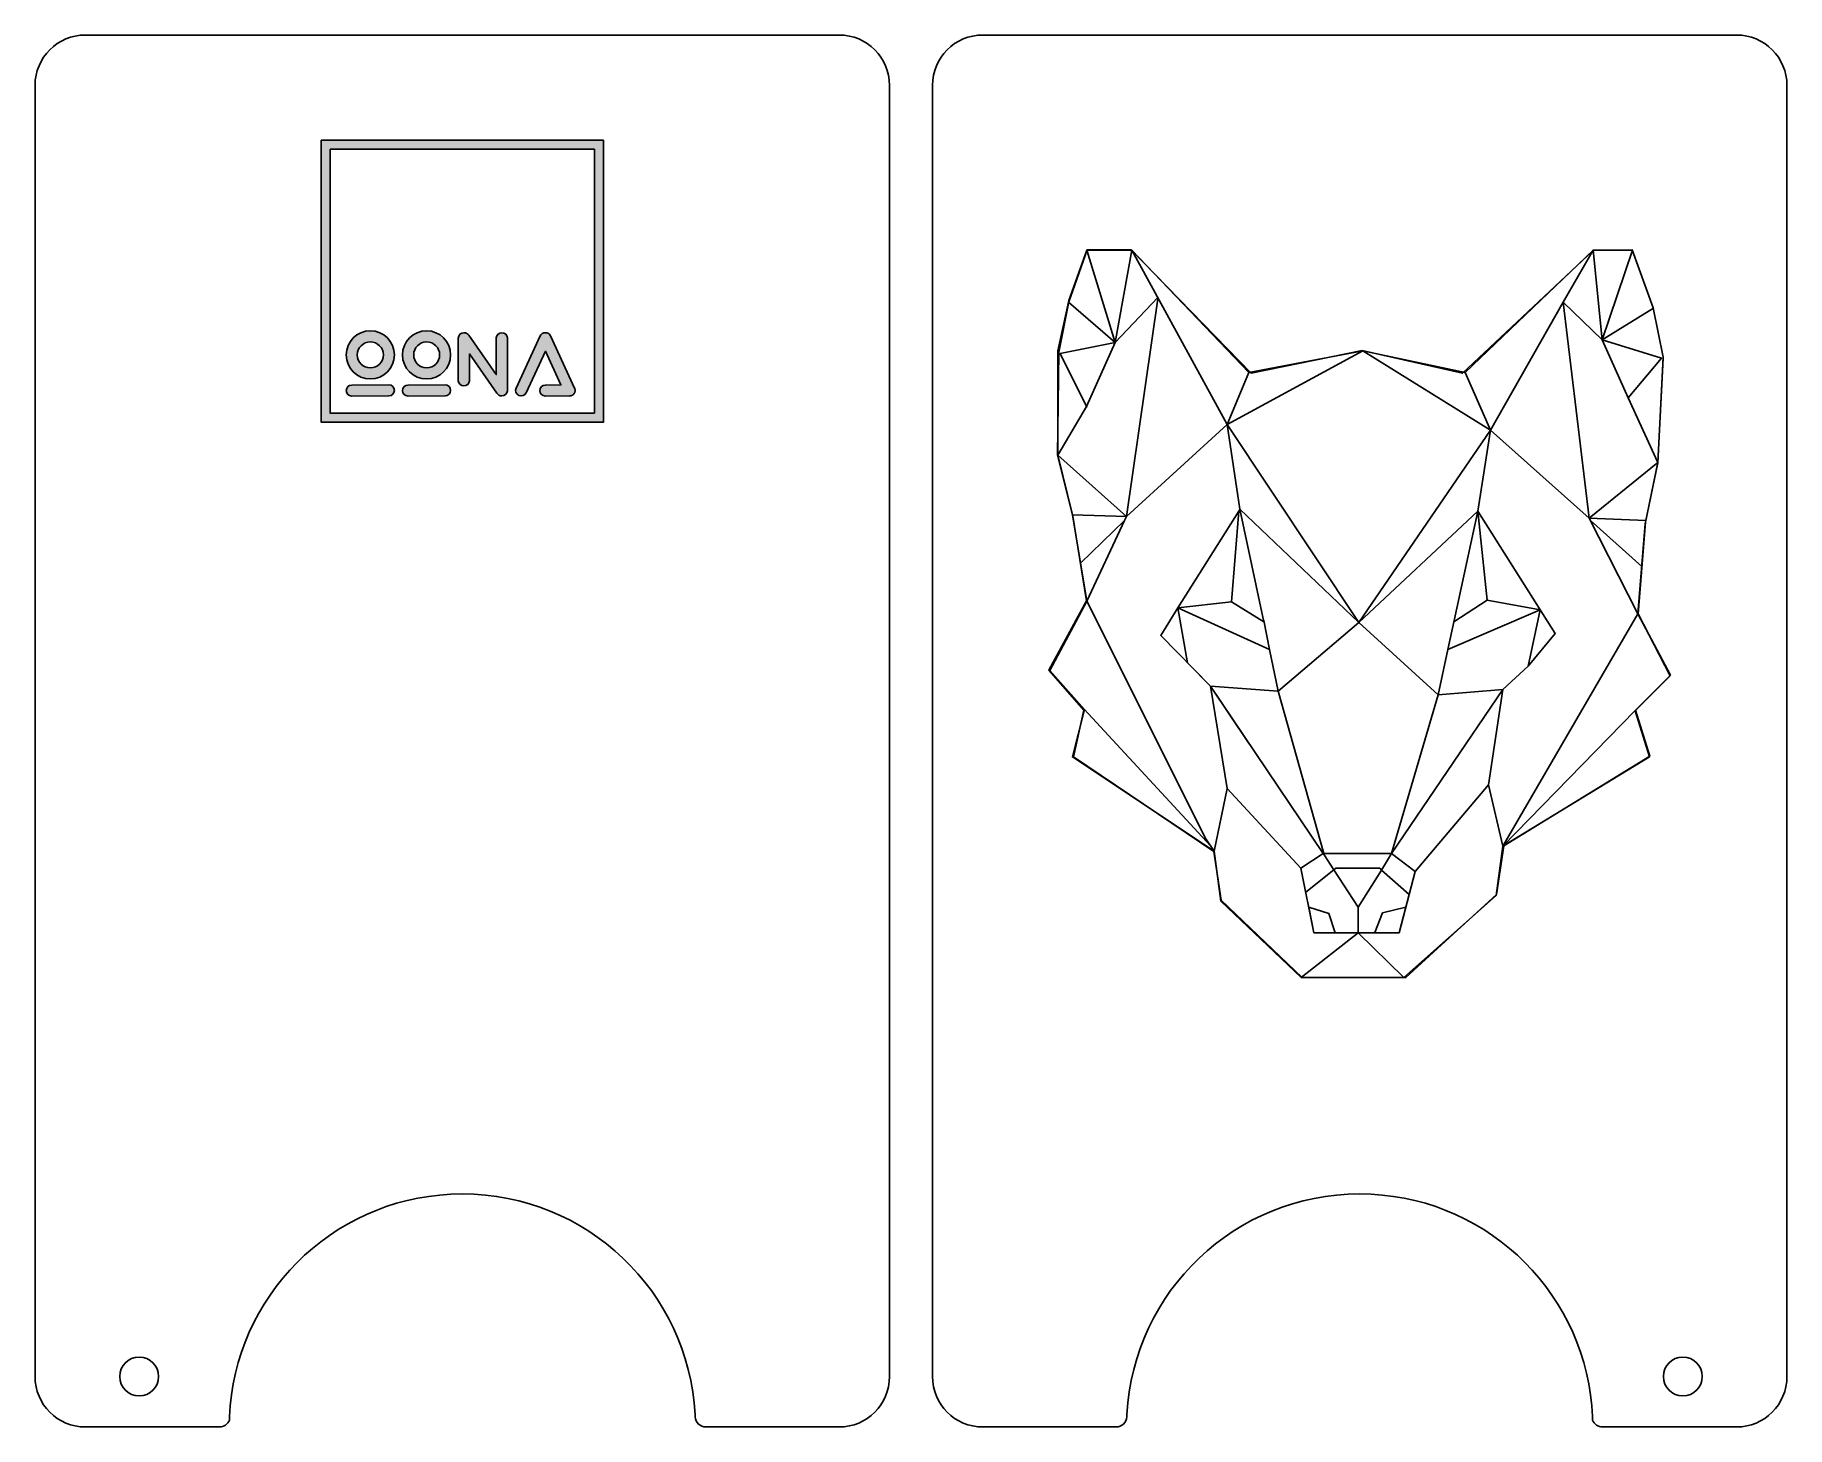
# Model space of a CAD drawing. Extents: x 4 to 116, y -92 to -3.
import ezdxf

# ---------------------------------------------------------------- set-up
doc = ezdxf.new("R2010")
doc.units = 0
doc.header["$MEASUREMENT"] = 0
doc.layers.add('LAYER_1', color=7, linetype='CONTINUOUS')

# ---------------------------------------------------------------- blocks, each defined once
blk = doc.blocks.new('BLOCK_2')
at = {"layer": 'LAYER_1', "color": 250}
for points, knots in [([(6.89, -92.35), (6.89, -92.35), (9.86, -92.35), (9.86, -92.35), (9.86, -92.35), (15.51, -92.35), (15.51, -92.35), (15.8, -92.35), (16.05, -92.17), (16.16, -91.91), (16.17, -91.6), (16.19, -91.3), (16.21, -90.99), (16.9, -83.34), (23.32, -77.35), (31.15, -77.35), (39.16, -77.35), (45.71, -83.63), (46.13, -91.54), (46.13, -91.59), (46.13, -91.65), (46.13, -91.7), (46.16, -92.06), (46.46, -92.35), (46.83, -92.35), (46.83, -92.35), (52.48, -92.35), (52.48, -92.35), (52.48, -92.35), (55.4, -92.35), (55.4, -92.35), (57.2, -92.35), (58.65, -90.9), (58.65, -89.1), (58.65, -89.1), (58.65, -6), (58.65, -6), (58.65, -4.2), (57.2, -2.75), (55.4, -2.75), (55.4, -2.75), (6.89, -2.75), (6.89, -2.75), (5.1, -2.75), (3.65, -4.2), (3.65, -6), (3.65, -6), (3.65, -89.1), (3.65, -89.1), (3.65, -90.9), (5.1, -92.35), (6.89, -92.35)], [0, 0, 0, 0, 1, 1, 1, 2, 2, 2, 3, 3, 3, 4, 4, 4, 5, 5, 5, 6, 6, 6, 7, 7, 7, 8, 8, 8, 9, 9, 9, 10, 10, 10, 11, 11, 11, 12, 12, 12, 13, 13, 13, 14, 14, 14, 15, 15, 15, 16, 16, 16, 17, 17, 17, 17]), ([(11.6, -89.1), (11.6, -89.79), (11.04, -90.35), (10.35, -90.35), (9.66, -90.35), (9.1, -89.79), (9.1, -89.1), (9.1, -88.41), (9.66, -87.85), (10.35, -87.85), (11.04, -87.85), (11.6, -88.41), (11.6, -89.1)], [0, 0, 0, 0, 1, 1, 1, 2, 2, 2, 3, 3, 3, 4, 4, 4, 4])]:
    blk.add_open_spline(points, degree=3, knots=knots, dxfattribs=at)
blk = doc.blocks.new('BLOCK_4')
at = {"layer": 'LAYER_1', "color": 250}
for points in [[(70.16, -19.95), (70.19, -19.83), (71.35, -16.59)], [(71.35, -16.59), (74.25, -16.59)], [(81.78, -24.47), (74.25, -16.59)], [(103.93, -16.59), (95.69, -24.47)], [(103.93, -16.59), (106.48, -16.59)], [(70.42, -33.63), (69.49, -29.8), (69.49, -23.08), (70.16, -19.95)], [(89.11, -23.08), (81.78, -24.47)], [(108.44, -23.55), (108.1, -30.27)], [(108.1, -30.27), (107.29, -34.21), (106.82, -40)], [(71.35, -39.19), (70.42, -33.63)], [(71.35, -39.19), (68.96, -43.65), (71.2, -46.16)], [(106.64, -46.26), (108.91, -43.95), (106.82, -40)], [(71.2, -46.16), (70.42, -49.22), (79.55, -55.29)], [(98.13, -54.96), (107.56, -49.22), (106.64, -46.26)], [(91.75, -63.42), (97.7, -58.13), (98.13, -54.96)], [(79.55, -55.29), (79.97, -58.5), (85.14, -63.42)], [(91.75, -63.42), (85.14, -63.42)]]:
    blk.add_lwpolyline(points, dxfattribs=at)
blk = doc.blocks.new('BLOCK_3')
at = {"layer": 'LAYER_1', "color": 250}
blk.add_lwpolyline([(95.69, -24.47), (89.11, -23.08)], dxfattribs=at)
at = {"layer": 'LAYER_1'}
blk.add_blockref('BLOCK_4', (0, 0), dxfattribs=at)
blk = doc.blocks.new('BLOCK_5')
at = {"layer": 'LAYER_1', "color": 250}
for points in [[(97.12, -39.13), (94.97, -40.53)], [(97.12, -39.13), (100.52, -39.75)], [(94.59, -42.3), (100.52, -39.75)], [(94.99, -40.44), (94.59, -42.3)]]:
    blk.add_lwpolyline(points, dxfattribs=at)
blk = doc.blocks.new('BLOCK_6')
at = {"layer": 'LAYER_1', "color": 250}
for points in [[(77.21, -39.63), (80.65, -39.23)], [(80.65, -39.23), (82.73, -40.53)], [(83.1, -42.3), (77.21, -39.63)], [(83.1, -42.3), (82.73, -40.44)]]:
    blk.add_lwpolyline(points, dxfattribs=at)
blk = doc.blocks.new('BLOCK_8')
at = {"layer": 'LAYER_1', "color": 250}
for points in [[(85.13, -56.37), (86.57, -55.44)], [(85.96, -60.54), (85.13, -56.37)], [(86.6, -55.43), (90.96, -55.43)], [(92.49, -56.6), (90.96, -55.43)], [(87.25, -56.49), (85.44, -57.92)], [(90.32, -56.5), (90.2, -56.39), (87.38, -56.39), (87.25, -56.49)], [(90.32, -56.5), (92.1, -58.08)], [(92.1, -58.08), (92.49, -56.6)], [(88.81, -60.54), (91.45, -60.54), (92.1, -58.08)], [(85.96, -60.54), (87.34, -60.54), (86.92, -59.29), (85.63, -58.9), (85.96, -60.54)], [(91.88, -58.9), (90.37, -59.26), (89.88, -60.52), (91.45, -60.54), (91.88, -58.9)], [(88.81, -60.54), (85.96, -60.54)]]:
    blk.add_lwpolyline(points, dxfattribs=at)
blk = doc.blocks.new('BLOCK_7')
at = {"layer": 'LAYER_1', "color": 250}
blk.add_lwpolyline([(108.9, -43.99), (106.84, -40.01), (107.3, -34.1), (108.09, -30.28), (108.44, -23.48), (107.81, -20.31), (106.44, -16.58), (103.93, -16.63), (95.53, -24.52), (89.08, -23.06), (81.92, -24.52), (74.2, -16.58), (71.37, -16.58), (70.18, -19.93), (69.54, -23.17), (69.45, -29.8), (70.44, -33.73), (71.33, -39.17), (68.91, -43.63), (71.15, -46.21), (70.48, -49.22), (79.53, -55.31), (79.99, -58.45), (85.21, -63.42), (88.73, -63.42), (91.89, -63.42), (97.72, -58.07), (98.18, -54.95), (107.58, -49.16), (106.66, -46.21), (108.9, -43.99)], dxfattribs=at)
at = {"layer": 'LAYER_1'}
blk.add_blockref('BLOCK_8', (0, 0), dxfattribs=at)

msp = doc.modelspace()

# ---------------------------------------------------------------- hatches: boundary and pattern name
at = {"layer": 'LAYER_1'}
h = msp.add_hatch(color=250, dxfattribs=at)
h.dxf.hatch_style = 2
h.paths.add_polyline_path([(22.07, -9.52), (22.07, -27.68), (40.23, -27.68), (40.23, -9.52)])
h.paths.add_polyline_path([(39.65, -27.1), (22.65, -27.1), (22.65, -10.1), (39.65, -10.1)])
h = msp.add_hatch(color=250, dxfattribs=at)
h.dxf.hatch_style = 2
edge = h.paths.add_edge_path()
edge.add_spline(control_points=[(25.23, -21.79), (24.37, -21.79), (23.68, -22.49), (23.68, -23.34), (23.68, -24.2), (24.37, -24.89), (25.23, -24.89), (26.09, -24.89), (26.78, -24.2), (26.78, -23.34), (26.78, -22.49), (26.09, -21.79), (25.23, -21.79)], knot_values=[0, 0, 0, 0, 1, 1, 1, 2, 2, 2, 3, 3, 3, 4, 4, 4, 4], degree=3, periodic=1)
edge = h.paths.add_edge_path()
edge.add_spline(control_points=[(25.23, -24.18), (24.77, -24.18), (24.39, -23.8), (24.39, -23.34), (24.39, -22.88), (24.77, -22.51), (25.23, -22.51), (25.69, -22.51), (26.07, -22.88), (26.07, -23.34), (26.07, -23.8), (25.69, -24.18), (25.23, -24.18)], knot_values=[0, 0, 0, 0, 1, 1, 1, 2, 2, 2, 3, 3, 3, 4, 4, 4, 4], degree=3, periodic=1)
h = msp.add_hatch(color=250, dxfattribs=at)
h.dxf.hatch_style = 2
edge = h.paths.add_edge_path()
edge.add_spline(control_points=[(28.85, -21.79), (28, -21.79), (27.3, -22.49), (27.3, -23.34), (27.3, -24.2), (28, -24.89), (28.85, -24.89), (29.71, -24.89), (30.4, -24.2), (30.4, -23.34), (30.4, -22.49), (29.71, -21.79), (28.85, -21.79)], knot_values=[0, 0, 0, 0, 1, 1, 1, 2, 2, 2, 3, 3, 3, 4, 4, 4, 4], degree=3, periodic=1)
edge = h.paths.add_edge_path()
edge.add_spline(control_points=[(28.85, -24.18), (28.39, -24.18), (28.02, -23.8), (28.02, -23.34), (28.02, -22.88), (28.39, -22.51), (28.85, -22.51), (29.32, -22.51), (29.69, -22.88), (29.69, -23.34), (29.69, -23.8), (29.32, -24.18), (28.85, -24.18)], knot_values=[0, 0, 0, 0, 1, 1, 1, 2, 2, 2, 3, 3, 3, 4, 4, 4, 4], degree=3, periodic=1)
h = msp.add_hatch(color=250, dxfattribs=at)
h.dxf.hatch_style = 2
edge = h.paths.add_edge_path()
edge.add_spline(control_points=[(33.7, -21.91), (33.51, -21.91), (33.35, -22.05), (33.34, -22.24), (33.34, -22.24), (33.34, -22.25), (33.34, -22.25), (33.34, -22.25), (33.34, -24.61), (33.34, -24.61), (33.34, -24.61), (31.57, -22.08), (31.57, -22.08), (31.5, -21.98), (31.39, -21.91), (31.26, -21.91), (31.06, -21.91), (30.89, -22.07), (30.89, -22.27), (30.89, -22.27), (30.89, -25.01), (30.89, -25.01), (30.89, -25.01), (30.89, -25.01), (30.89, -25.01), (30.91, -25.19), (31.06, -25.33), (31.25, -25.33), (31.44, -25.33), (31.6, -25.19), (31.61, -25.01), (31.61, -25.01), (31.61, -25.01), (31.61, -25.01), (31.61, -25.01), (31.61, -23.28), (31.61, -23.28), (31.61, -23.28), (33.38, -25.81), (33.38, -25.81), (33.44, -25.91), (33.56, -25.98), (33.69, -25.98), (33.88, -25.98), (34.04, -25.84), (34.05, -25.65), (34.05, -25.65), (34.05, -25.64), (34.05, -25.64), (34.05, -25.64), (34.05, -25.33), (34.05, -25.33), (34.05, -25.33), (34.05, -22.25), (34.05, -22.25), (34.05, -22.25), (34.05, -22.24), (34.05, -22.24), (34.04, -22.06), (33.89, -21.91), (33.7, -21.91)], knot_values=[0, 0, 0, 0, 1, 1, 1, 2, 2, 2, 3, 3, 3, 4, 4, 4, 5, 5, 5, 6, 6, 6, 7, 7, 7, 8, 8, 8, 9, 9, 9, 10, 10, 10, 11, 11, 11, 12, 12, 12, 13, 13, 13, 14, 14, 14, 15, 15, 15, 16, 16, 16, 17, 17, 17, 18, 18, 18, 19, 19, 19, 20, 20, 20, 20], degree=3, periodic=1)
h = msp.add_hatch(color=250, dxfattribs=at)
h.dxf.hatch_style = 2
edge = h.paths.add_edge_path()
edge.add_spline(control_points=[(38.41, -25.62), (38.41, -25.61), (38.41, -25.61), (38.41, -25.6), (38.41, -25.6), (38.41, -25.59), (38.41, -25.58), (38.41, -25.58), (38.41, -25.57), (38.41, -25.57), (38.41, -25.56), (38.41, -25.56), (38.4, -25.55), (38.4, -25.54), (38.4, -25.54), (38.4, -25.53), (38.4, -25.53), (38.4, -25.52), (38.39, -25.51), (38.39, -25.51), (38.39, -25.51), (38.39, -25.5), (38.39, -25.49), (38.38, -25.49), (38.38, -25.48), (38.38, -25.48), (38.38, -25.48), (38.38, -25.48), (38.38, -25.48), (38.38, -25.48), (38.38, -25.48), (38.38, -25.48), (36.82, -22.11), (36.82, -22.11), (36.79, -22.04), (36.73, -21.98), (36.65, -21.94), (36.64, -21.94), (36.63, -21.93), (36.62, -21.93), (36.62, -21.93), (36.62, -21.93), (36.62, -21.93), (36.61, -21.93), (36.6, -21.92), (36.59, -21.92), (36.59, -21.92), (36.59, -21.92), (36.59, -21.92), (36.58, -21.92), (36.57, -21.91), (36.56, -21.91), (36.56, -21.91), (36.55, -21.91), (36.55, -21.91), (36.54, -21.91), (36.54, -21.91), (36.53, -21.91), (36.52, -21.91), (36.52, -21.91), (36.52, -21.91), (36.51, -21.91), (36.5, -21.91), (36.5, -21.91), (36.49, -21.91), (36.49, -21.91), (36.48, -21.91), (36.48, -21.91), (36.47, -21.91), (36.47, -21.91), (36.46, -21.91), (36.45, -21.91), (36.44, -21.91), (36.44, -21.91), (36.44, -21.91), (36.44, -21.91), (36.43, -21.91), (36.42, -21.92), (36.41, -21.92), (36.41, -21.92), (36.41, -21.92), (36.4, -21.92), (36.39, -21.92), (36.39, -21.93), (36.38, -21.93), (36.38, -21.93), (36.38, -21.93), (36.37, -21.93), (36.37, -21.93), (36.36, -21.94), (36.35, -21.94), (36.27, -21.98), (36.21, -22.04), (36.17, -22.11), (36.17, -22.11), (34.62, -25.48), (34.62, -25.48), (34.62, -25.48), (34.62, -25.48), (34.62, -25.48), (34.53, -25.65), (34.61, -25.87), (34.79, -25.95), (34.97, -26.03), (35.18, -25.96), (35.26, -25.78), (35.26, -25.78), (35.26, -25.78), (35.26, -25.78), (35.26, -25.78), (36.5, -23.11), (36.5, -23.11), (36.5, -23.11), (37.5, -25.27), (37.5, -25.27), (37.5, -25.27), (36.5, -25.28), (36.5, -25.28), (36.5, -25.28), (36.5, -25.28), (36.5, -25.28), (36.3, -25.28), (36.14, -25.44), (36.14, -25.64), (36.14, -25.83), (36.3, -25.99), (36.5, -25.99), (36.5, -25.99), (36.5, -25.99), (36.5, -25.99), (36.5, -25.99), (38.06, -25.98), (38.06, -25.98), (38.06, -25.98), (38.06, -25.98), (38.06, -25.98), (38.06, -25.98), (38.06, -25.98), (38.07, -25.98), (38.07, -25.98), (38.07, -25.98), (38.08, -25.98), (38.09, -25.98), (38.09, -25.98), (38.1, -25.98), (38.1, -25.98), (38.11, -25.98), (38.11, -25.98), (38.12, -25.98), (38.13, -25.98), (38.14, -25.97), (38.14, -25.97), (38.14, -25.97), (38.14, -25.97), (38.15, -25.97), (38.16, -25.97), (38.17, -25.96), (38.17, -25.96), (38.17, -25.96), (38.17, -25.96), (38.19, -25.96), (38.2, -25.95), (38.21, -25.95), (38.21, -25.95), (38.21, -25.95), (38.21, -25.95), (38.21, -25.95), (38.21, -25.95), (38.21, -25.95), (38.22, -25.94), (38.23, -25.94), (38.24, -25.93), (38.24, -25.93), (38.24, -25.93), (38.24, -25.93), (38.25, -25.93), (38.26, -25.92), (38.27, -25.92), (38.27, -25.91), (38.27, -25.91), (38.27, -25.91), (38.28, -25.9), (38.29, -25.9), (38.29, -25.89), (38.29, -25.89), (38.3, -25.89), (38.3, -25.89), (38.31, -25.88), (38.31, -25.88), (38.32, -25.87), (38.32, -25.87), (38.32, -25.86), (38.32, -25.86), (38.33, -25.86), (38.33, -25.85), (38.34, -25.84), (38.34, -25.84), (38.34, -25.84), (38.35, -25.84), (38.35, -25.83), (38.35, -25.82), (38.36, -25.81), (38.36, -25.81), (38.36, -25.81), (38.36, -25.81), (38.37, -25.8), (38.37, -25.79), (38.38, -25.78), (38.38, -25.78), (38.38, -25.78), (38.38, -25.78), (38.38, -25.77), (38.39, -25.76), (38.39, -25.75), (38.39, -25.75), (38.39, -25.75), (38.39, -25.75), (38.4, -25.74), (38.4, -25.73), (38.4, -25.72), (38.4, -25.72), (38.4, -25.71), (38.4, -25.71), (38.4, -25.7), (38.41, -25.7), (38.41, -25.69), (38.41, -25.68), (38.41, -25.68), (38.41, -25.67), (38.41, -25.67), (38.41, -25.66), (38.41, -25.66), (38.41, -25.65), (38.41, -25.64), (38.41, -25.64), (38.41, -25.63), (38.41, -25.63), (38.41, -25.63), (38.41, -25.62), (38.41, -25.62), (38.41, -25.62)], knot_values=[0, 0, 0, 0, 1, 1, 1, 2, 2, 2, 3, 3, 3, 4, 4, 4, 5, 5, 5, 6, 6, 6, 7, 7, 7, 8, 8, 8, 9, 9, 9, 10, 10, 10, 11, 11, 11, 12, 12, 12, 13, 13, 13, 14, 14, 14, 15, 15, 15, 16, 16, 16, 17, 17, 17, 18, 18, 18, 19, 19, 19, 20, 20, 20, 21, 21, 21, 22, 22, 22, 23, 23, 23, 24, 24, 24, 25, 25, 25, 26, 26, 26, 27, 27, 27, 28, 28, 28, 29, 29, 29, 30, 30, 30, 31, 31, 31, 32, 32, 32, 33, 33, 33, 34, 34, 34, 35, 35, 35, 36, 36, 36, 37, 37, 37, 38, 38, 38, 39, 39, 39, 40, 40, 40, 41, 41, 41, 42, 42, 42, 43, 43, 43, 44, 44, 44, 45, 45, 45, 46, 46, 46, 47, 47, 47, 48, 48, 48, 49, 49, 49, 50, 50, 50, 51, 51, 51, 52, 52, 52, 53, 53, 53, 54, 54, 54, 55, 55, 55, 56, 56, 56, 57, 57, 57, 58, 58, 58, 59, 59, 59, 60, 60, 60, 61, 61, 61, 62, 62, 62, 63, 63, 63, 64, 64, 64, 65, 65, 65, 66, 66, 66, 67, 67, 67, 68, 68, 68, 69, 69, 69, 70, 70, 70, 71, 71, 71, 72, 72, 72, 73, 73, 73, 74, 74, 74, 75, 75, 75, 76, 76, 76, 77, 77, 77, 78, 78, 78, 79, 79, 79, 80, 80, 80, 80], degree=3, periodic=1)
h = msp.add_hatch(color=250, dxfattribs=at)
h.dxf.hatch_style = 2
edge = h.paths.add_edge_path()
edge.add_spline(control_points=[(26.42, -25.27), (26.42, -25.27), (26.42, -25.27), (26.42, -25.27), (26.42, -25.27), (24.04, -25.28), (24.04, -25.28), (24.04, -25.28), (24.04, -25.28), (24.04, -25.28), (23.84, -25.28), (23.68, -25.44), (23.68, -25.64), (23.68, -25.83), (23.84, -25.99), (24.04, -25.99), (24.04, -25.99), (24.04, -25.99), (24.04, -25.99), (24.04, -25.99), (26.42, -25.98), (26.42, -25.98), (26.42, -25.98), (26.42, -25.98), (26.42, -25.98), (26.62, -25.98), (26.78, -25.82), (26.78, -25.63), (26.78, -25.43), (26.62, -25.27), (26.42, -25.27)], knot_values=[0, 0, 0, 0, 1, 1, 1, 2, 2, 2, 3, 3, 3, 4, 4, 4, 5, 5, 5, 6, 6, 6, 7, 7, 7, 8, 8, 8, 9, 9, 9, 10, 10, 10, 10], degree=3, periodic=1)
h = msp.add_hatch(color=250, dxfattribs=at)
h.dxf.hatch_style = 2
edge = h.paths.add_edge_path()
edge.add_spline(control_points=[(30.05, -25.27), (30.05, -25.27), (30.05, -25.27), (30.05, -25.27), (30.05, -25.27), (27.66, -25.28), (27.66, -25.28), (27.66, -25.28), (27.66, -25.28), (27.66, -25.28), (27.46, -25.28), (27.3, -25.44), (27.3, -25.64), (27.3, -25.83), (27.46, -25.99), (27.66, -25.99), (27.66, -25.99), (27.66, -25.99), (27.66, -25.99), (27.66, -25.99), (30.05, -25.98), (30.05, -25.98), (30.05, -25.98), (30.05, -25.98), (30.05, -25.98), (30.24, -25.98), (30.4, -25.82), (30.4, -25.63), (30.4, -25.43), (30.24, -25.27), (30.05, -25.27)], knot_values=[0, 0, 0, 0, 1, 1, 1, 2, 2, 2, 3, 3, 3, 4, 4, 4, 5, 5, 5, 6, 6, 6, 7, 7, 7, 8, 8, 8, 9, 9, 9, 10, 10, 10, 10], degree=3, periodic=1)

# ---------------------------------------------------------------- linework, layer by layer
for points in [[(22.07, -9.52), (22.07, -27.68), (40.23, -27.68), (40.23, -9.52), (22.07, -9.52)], [(39.65, -27.1), (22.65, -27.1), (22.65, -10.1), (39.65, -10.1), (39.65, -27.1)]]:
    msp.add_lwpolyline(points, dxfattribs=at)
at = {"layer": 'LAYER_1', "color": 250}
for points in [[(73.18, -22.55), (71.35, -16.59)], [(73.18, -22.55), (74.25, -16.59)], [(80.39, -27.83), (74.25, -16.59)], [(103.93, -16.59), (102.01, -19.95)], [(103.93, -16.59), (104.51, -22.38)], [(104.51, -22.38), (106.48, -16.59)], [(73.18, -22.55), (70.16, -19.95)], [(70.16, -19.95), (70.16, -19.95)], [(73.18, -22.55), (75.92, -19.64)], [(73.9, -33.74), (75.92, -19.74)], [(102.01, -19.95), (97.32, -28.18)], [(102.01, -19.95), (102.01, -19.95)], [(104.51, -22.38), (102.01, -19.95)], [(102.01, -19.95), (103.69, -33.86)], [(107.83, -20.34), (104.51, -22.38)], [(73.18, -22.55), (69.64, -23.26), (71.32, -26.67)], [(71.32, -26.67), (73.18, -22.55)], [(104.51, -22.38), (106.2, -26.1)], [(106.2, -26.1), (108.33, -23.55), (104.51, -22.38)], [(104.72, -22.38), (104.72, -22.38)], [(80.39, -27.83), (89.11, -23.08)], [(89.11, -23.08), (97.32, -28.18)], [(108.44, -23.55), (108.44, -23.55)], [(108.44, -23.55), (108.44, -23.55)], [(80.39, -27.83), (81.78, -24.47)], [(95.69, -24.47), (97.32, -28.18)], [(71.32, -26.67), (69.49, -29.8), (73.9, -33.74)], [(71.32, -26.67), (71.35, -26.72)], [(108.1, -30.27), (106.2, -26.1)], [(106.2, -26.1), (106.2, -26.1)], [(73.9, -33.74), (80.39, -27.83)], [(81.2, -33.28), (80.39, -27.83)], [(80.39, -27.83), (88.85, -40.56)], [(88.85, -40.56), (97.32, -28.18)], [(97.32, -28.18), (96.51, -33.4)], [(97.32, -28.18), (103.69, -33.86)], [(108.1, -30.27), (103.69, -33.86)], [(73.9, -33.74), (70.42, -33.63)], [(73.9, -33.74), (73.78, -33.99)], [(81.13, -33.4), (77.21, -39.63)], [(80.65, -39.23), (81.13, -33.4)], [(81.2, -33.28), (81.13, -33.4)], [(81.13, -33.4), (81.13, -33.4)], [(82.73, -40.53), (81.2, -33.28)], [(81.2, -33.28), (88.85, -40.56)], [(88.85, -40.56), (96.51, -33.4)], [(96.51, -33.4), (94.99, -40.44)], [(96.51, -33.4), (101.49, -41.28), (99.75, -43.37)], [(96.51, -33.4), (97.12, -39.13)], [(73.78, -33.99), (70.94, -36.74)], [(71.35, -39.19), (73.78, -33.99)], [(73.78, -33.99), (73.78, -33.99)], [(106.82, -40), (103.69, -33.86)], [(103.69, -33.86), (107.33, -33.99)], [(103.76, -33.99), (107.07, -36.97)], [(71.35, -39.19), (79, -54.5), (79.55, -55.29)], [(77.21, -39.63), (76.1, -41.4), (79.31, -44.66)], [(77.21, -39.63), (77.21, -39.63)], [(77.21, -39.63), (77.21, -39.63)], [(77.21, -39.63), (77.21, -39.63)], [(77.21, -39.63), (77.83, -43.16), (79.31, -44.66)], [(77.21, -39.63), (77.21, -39.63)], [(77.21, -39.63), (77.21, -39.63)], [(82.73, -40.53), (82.73, -40.53)], [(83.66, -44.98), (88.85, -40.56)], [(88.85, -40.56), (93.96, -45.22)], [(106.82, -40), (98.13, -54.96)], [(99.75, -43.37), (100.52, -39.75)], [(83.1, -42.3), (83.66, -44.98)], [(83.1, -42.3), (83.66, -44.98)], [(93.96, -45.22), (94.59, -42.3)], [(94.59, -42.3), (94.59, -42.3), (93.96, -45.22)], [(99.75, -43.37), (98.13, -44.87)], [(79.31, -44.66), (86.57, -55.44)], [(79.31, -44.66), (80.39, -51.25)], [(79.31, -44.66), (81.76, -48.31)], [(79.31, -44.66), (83.66, -44.98)], [(83.66, -44.98), (86.6, -55.43)], [(90.96, -55.43), (98.13, -44.87)], [(93.96, -45.22), (98.13, -44.87)], [(97.2, -51.02), (98.13, -44.87)], [(79.31, -54.94), (71.18, -46.14)], [(90.96, -55.43), (93.96, -45.22)], [(106.64, -46.23), (98.13, -54.96)], [(79.55, -55.29), (80.39, -51.25)], [(80.39, -51.25), (85.13, -56.37)], [(92.49, -56.6), (97.2, -51.02)], [(98.13, -54.96), (97.2, -51.02)], [(86.6, -55.43), (86.58, -55.43), (86.57, -55.44)], [(86.63, -55.52), (86.57, -55.44)], [(86.63, -55.52), (86.6, -55.43)], [(87.25, -56.49), (86.63, -55.52)], [(90.32, -56.5), (90.96, -55.43)], [(87.25, -56.49), (88.81, -58.9)], [(90.32, -56.5), (90.32, -56.5), (88.81, -58.9)], [(92.1, -58.08), (92.1, -58.08)], [(88.81, -60.52), (88.81, -58.9)], [(88.81, -60.54), (85.14, -63.42)], [(91.75, -63.42), (88.81, -60.54)]]:
    msp.add_lwpolyline(points, dxfattribs=at)
for points, knots in [([(113.17, -92.35), (113.17, -92.35), (110.2, -92.35), (110.2, -92.35), (110.2, -92.35), (104.55, -92.35), (104.55, -92.35), (104.26, -92.35), (104.01, -92.17), (103.9, -91.91), (103.89, -91.6), (103.87, -91.3), (103.85, -90.99), (103.16, -83.34), (96.74, -77.35), (88.91, -77.35), (80.9, -77.35), (74.35, -83.63), (73.93, -91.54), (73.93, -91.59), (73.93, -91.65), (73.93, -91.7), (73.9, -92.06), (73.6, -92.35), (73.23, -92.35), (73.23, -92.35), (67.58, -92.35), (67.58, -92.35), (67.58, -92.35), (64.66, -92.35), (64.66, -92.35), (62.86, -92.35), (61.41, -90.9), (61.41, -89.1), (61.41, -89.1), (61.41, -6), (61.41, -6), (61.41, -4.2), (62.86, -2.75), (64.66, -2.75), (64.66, -2.75), (113.17, -2.75), (113.17, -2.75), (114.96, -2.75), (116.41, -4.2), (116.41, -6), (116.41, -6), (116.41, -89.1), (116.41, -89.1), (116.41, -90.9), (114.96, -92.35), (113.17, -92.35)], [0, 0, 0, 0, 1, 1, 1, 2, 2, 2, 3, 3, 3, 4, 4, 4, 5, 5, 5, 6, 6, 6, 7, 7, 7, 8, 8, 8, 9, 9, 9, 10, 10, 10, 11, 11, 11, 12, 12, 12, 13, 13, 13, 14, 14, 14, 15, 15, 15, 16, 16, 16, 17, 17, 17, 17]), ([(108.46, -89.1), (108.46, -89.79), (109.02, -90.35), (109.71, -90.35), (110.4, -90.35), (110.96, -89.79), (110.96, -89.1), (110.96, -88.41), (110.4, -87.85), (109.71, -87.85), (109.02, -87.85), (108.46, -88.41), (108.46, -89.1)], [0, 0, 0, 0, 1, 1, 1, 2, 2, 2, 3, 3, 3, 4, 4, 4, 4])]:
    msp.add_open_spline(points, degree=3, knots=knots, dxfattribs=at)
at = {"layer": 'LAYER_1'}
for points, knots in [([(25.23, -21.79), (24.37, -21.79), (23.68, -22.49), (23.68, -23.34), (23.68, -24.2), (24.37, -24.89), (25.23, -24.89), (26.09, -24.89), (26.78, -24.2), (26.78, -23.34), (26.78, -22.49), (26.09, -21.79), (25.23, -21.79)], [0, 0, 0, 0, 1, 1, 1, 2, 2, 2, 3, 3, 3, 4, 4, 4, 4]), ([(25.23, -24.18), (24.77, -24.18), (24.39, -23.8), (24.39, -23.34), (24.39, -22.88), (24.77, -22.51), (25.23, -22.51), (25.69, -22.51), (26.07, -22.88), (26.07, -23.34), (26.07, -23.8), (25.69, -24.18), (25.23, -24.18)], [0, 0, 0, 0, 1, 1, 1, 2, 2, 2, 3, 3, 3, 4, 4, 4, 4]), ([(28.85, -21.79), (28, -21.79), (27.3, -22.49), (27.3, -23.34), (27.3, -24.2), (28, -24.89), (28.85, -24.89), (29.71, -24.89), (30.4, -24.2), (30.4, -23.34), (30.4, -22.49), (29.71, -21.79), (28.85, -21.79)], [0, 0, 0, 0, 1, 1, 1, 2, 2, 2, 3, 3, 3, 4, 4, 4, 4]), ([(28.85, -24.18), (28.39, -24.18), (28.02, -23.8), (28.02, -23.34), (28.02, -22.88), (28.39, -22.51), (28.85, -22.51), (29.32, -22.51), (29.69, -22.88), (29.69, -23.34), (29.69, -23.8), (29.32, -24.18), (28.85, -24.18)], [0, 0, 0, 0, 1, 1, 1, 2, 2, 2, 3, 3, 3, 4, 4, 4, 4]), ([(33.7, -21.91), (33.51, -21.91), (33.35, -22.05), (33.34, -22.24), (33.34, -22.24), (33.34, -22.25), (33.34, -22.25), (33.34, -22.25), (33.34, -24.61), (33.34, -24.61), (33.34, -24.61), (31.57, -22.08), (31.57, -22.08), (31.5, -21.98), (31.39, -21.91), (31.26, -21.91), (31.06, -21.91), (30.89, -22.07), (30.89, -22.27), (30.89, -22.27), (30.89, -25.01), (30.89, -25.01), (30.89, -25.01), (30.89, -25.01), (30.89, -25.01), (30.91, -25.19), (31.06, -25.33), (31.25, -25.33), (31.44, -25.33), (31.6, -25.19), (31.61, -25.01), (31.61, -25.01), (31.61, -25.01), (31.61, -25.01), (31.61, -25.01), (31.61, -23.28), (31.61, -23.28), (31.61, -23.28), (33.38, -25.81), (33.38, -25.81), (33.44, -25.91), (33.56, -25.98), (33.69, -25.98), (33.88, -25.98), (34.04, -25.84), (34.05, -25.65), (34.05, -25.65), (34.05, -25.64), (34.05, -25.64), (34.05, -25.64), (34.05, -25.33), (34.05, -25.33), (34.05, -25.33), (34.05, -22.25), (34.05, -22.25), (34.05, -22.25), (34.05, -22.24), (34.05, -22.24), (34.04, -22.06), (33.89, -21.91), (33.7, -21.91)], [0, 0, 0, 0, 1, 1, 1, 2, 2, 2, 3, 3, 3, 4, 4, 4, 5, 5, 5, 6, 6, 6, 7, 7, 7, 8, 8, 8, 9, 9, 9, 10, 10, 10, 11, 11, 11, 12, 12, 12, 13, 13, 13, 14, 14, 14, 15, 15, 15, 16, 16, 16, 17, 17, 17, 18, 18, 18, 19, 19, 19, 20, 20, 20, 20]), ([(38.41, -25.62), (38.41, -25.61), (38.41, -25.61), (38.41, -25.6), (38.41, -25.6), (38.41, -25.59), (38.41, -25.58), (38.41, -25.58), (38.41, -25.57), (38.41, -25.57), (38.41, -25.56), (38.41, -25.56), (38.4, -25.55), (38.4, -25.54), (38.4, -25.54), (38.4, -25.53), (38.4, -25.53), (38.4, -25.52), (38.39, -25.51), (38.39, -25.51), (38.39, -25.51), (38.39, -25.5), (38.39, -25.49), (38.38, -25.49), (38.38, -25.48), (38.38, -25.48), (38.38, -25.48), (38.38, -25.48), (38.38, -25.48), (38.38, -25.48), (38.38, -25.48), (38.38, -25.48), (36.82, -22.11), (36.82, -22.11), (36.79, -22.04), (36.73, -21.98), (36.65, -21.94), (36.64, -21.94), (36.63, -21.93), (36.62, -21.93), (36.62, -21.93), (36.62, -21.93), (36.62, -21.93), (36.61, -21.93), (36.6, -21.92), (36.59, -21.92), (36.59, -21.92), (36.59, -21.92), (36.59, -21.92), (36.58, -21.92), (36.57, -21.91), (36.56, -21.91), (36.56, -21.91), (36.55, -21.91), (36.55, -21.91), (36.54, -21.91), (36.54, -21.91), (36.53, -21.91), (36.52, -21.91), (36.52, -21.91), (36.52, -21.91), (36.51, -21.91), (36.5, -21.91), (36.5, -21.91), (36.49, -21.91), (36.49, -21.91), (36.48, -21.91), (36.48, -21.91), (36.47, -21.91), (36.47, -21.91), (36.46, -21.91), (36.45, -21.91), (36.44, -21.91), (36.44, -21.91), (36.44, -21.91), (36.44, -21.91), (36.43, -21.91), (36.42, -21.92), (36.41, -21.92), (36.41, -21.92), (36.41, -21.92), (36.4, -21.92), (36.39, -21.92), (36.39, -21.93), (36.38, -21.93), (36.38, -21.93), (36.38, -21.93), (36.37, -21.93), (36.37, -21.93), (36.36, -21.94), (36.35, -21.94), (36.27, -21.98), (36.21, -22.04), (36.17, -22.11), (36.17, -22.11), (34.62, -25.48), (34.62, -25.48), (34.62, -25.48), (34.62, -25.48), (34.62, -25.48), (34.53, -25.65), (34.61, -25.87), (34.79, -25.95), (34.97, -26.03), (35.18, -25.96), (35.26, -25.78), (35.26, -25.78), (35.26, -25.78), (35.26, -25.78), (35.26, -25.78), (36.5, -23.11), (36.5, -23.11), (36.5, -23.11), (37.5, -25.27), (37.5, -25.27), (37.5, -25.27), (36.5, -25.28), (36.5, -25.28), (36.5, -25.28), (36.5, -25.28), (36.5, -25.28), (36.3, -25.28), (36.14, -25.44), (36.14, -25.64), (36.14, -25.83), (36.3, -25.99), (36.5, -25.99), (36.5, -25.99), (36.5, -25.99), (36.5, -25.99), (36.5, -25.99), (38.06, -25.98), (38.06, -25.98), (38.06, -25.98), (38.06, -25.98), (38.06, -25.98), (38.06, -25.98), (38.06, -25.98), (38.07, -25.98), (38.07, -25.98), (38.07, -25.98), (38.08, -25.98), (38.09, -25.98), (38.09, -25.98), (38.1, -25.98), (38.1, -25.98), (38.11, -25.98), (38.11, -25.98), (38.12, -25.98), (38.13, -25.98), (38.14, -25.97), (38.14, -25.97), (38.14, -25.97), (38.14, -25.97), (38.15, -25.97), (38.16, -25.97), (38.17, -25.96), (38.17, -25.96), (38.17, -25.96), (38.17, -25.96), (38.19, -25.96), (38.2, -25.95), (38.21, -25.95), (38.21, -25.95), (38.21, -25.95), (38.21, -25.95), (38.21, -25.95), (38.21, -25.95), (38.21, -25.95), (38.22, -25.94), (38.23, -25.94), (38.24, -25.93), (38.24, -25.93), (38.24, -25.93), (38.24, -25.93), (38.25, -25.93), (38.26, -25.92), (38.27, -25.92), (38.27, -25.91), (38.27, -25.91), (38.27, -25.91), (38.28, -25.9), (38.29, -25.9), (38.29, -25.89), (38.29, -25.89), (38.3, -25.89), (38.3, -25.89), (38.31, -25.88), (38.31, -25.88), (38.32, -25.87), (38.32, -25.87), (38.32, -25.86), (38.32, -25.86), (38.33, -25.86), (38.33, -25.85), (38.34, -25.84), (38.34, -25.84), (38.34, -25.84), (38.35, -25.84), (38.35, -25.83), (38.35, -25.82), (38.36, -25.81), (38.36, -25.81), (38.36, -25.81), (38.36, -25.81), (38.37, -25.8), (38.37, -25.79), (38.38, -25.78), (38.38, -25.78), (38.38, -25.78), (38.38, -25.78), (38.38, -25.77), (38.39, -25.76), (38.39, -25.75), (38.39, -25.75), (38.39, -25.75), (38.39, -25.75), (38.4, -25.74), (38.4, -25.73), (38.4, -25.72), (38.4, -25.72), (38.4, -25.71), (38.4, -25.71), (38.4, -25.7), (38.41, -25.7), (38.41, -25.69), (38.41, -25.68), (38.41, -25.68), (38.41, -25.67), (38.41, -25.67), (38.41, -25.66), (38.41, -25.66), (38.41, -25.65), (38.41, -25.64), (38.41, -25.64), (38.41, -25.63), (38.41, -25.63), (38.41, -25.63), (38.41, -25.62), (38.41, -25.62), (38.41, -25.62)], [0, 0, 0, 0, 1, 1, 1, 2, 2, 2, 3, 3, 3, 4, 4, 4, 5, 5, 5, 6, 6, 6, 7, 7, 7, 8, 8, 8, 9, 9, 9, 10, 10, 10, 11, 11, 11, 12, 12, 12, 13, 13, 13, 14, 14, 14, 15, 15, 15, 16, 16, 16, 17, 17, 17, 18, 18, 18, 19, 19, 19, 20, 20, 20, 21, 21, 21, 22, 22, 22, 23, 23, 23, 24, 24, 24, 25, 25, 25, 26, 26, 26, 27, 27, 27, 28, 28, 28, 29, 29, 29, 30, 30, 30, 31, 31, 31, 32, 32, 32, 33, 33, 33, 34, 34, 34, 35, 35, 35, 36, 36, 36, 37, 37, 37, 38, 38, 38, 39, 39, 39, 40, 40, 40, 41, 41, 41, 42, 42, 42, 43, 43, 43, 44, 44, 44, 45, 45, 45, 46, 46, 46, 47, 47, 47, 48, 48, 48, 49, 49, 49, 50, 50, 50, 51, 51, 51, 52, 52, 52, 53, 53, 53, 54, 54, 54, 55, 55, 55, 56, 56, 56, 57, 57, 57, 58, 58, 58, 59, 59, 59, 60, 60, 60, 61, 61, 61, 62, 62, 62, 63, 63, 63, 64, 64, 64, 65, 65, 65, 66, 66, 66, 67, 67, 67, 68, 68, 68, 69, 69, 69, 70, 70, 70, 71, 71, 71, 72, 72, 72, 73, 73, 73, 74, 74, 74, 75, 75, 75, 76, 76, 76, 77, 77, 77, 78, 78, 78, 79, 79, 79, 80, 80, 80, 80]), ([(26.42, -25.27), (26.42, -25.27), (26.42, -25.27), (26.42, -25.27), (26.42, -25.27), (24.04, -25.28), (24.04, -25.28), (24.04, -25.28), (24.04, -25.28), (24.04, -25.28), (23.84, -25.28), (23.68, -25.44), (23.68, -25.64), (23.68, -25.83), (23.84, -25.99), (24.04, -25.99), (24.04, -25.99), (24.04, -25.99), (24.04, -25.99), (24.04, -25.99), (26.42, -25.98), (26.42, -25.98), (26.42, -25.98), (26.42, -25.98), (26.42, -25.98), (26.62, -25.98), (26.78, -25.82), (26.78, -25.63), (26.78, -25.43), (26.62, -25.27), (26.42, -25.27)], [0, 0, 0, 0, 1, 1, 1, 2, 2, 2, 3, 3, 3, 4, 4, 4, 5, 5, 5, 6, 6, 6, 7, 7, 7, 8, 8, 8, 9, 9, 9, 10, 10, 10, 10]), ([(30.05, -25.27), (30.05, -25.27), (30.05, -25.27), (30.05, -25.27), (30.05, -25.27), (27.66, -25.28), (27.66, -25.28), (27.66, -25.28), (27.66, -25.28), (27.66, -25.28), (27.46, -25.28), (27.3, -25.44), (27.3, -25.64), (27.3, -25.83), (27.46, -25.99), (27.66, -25.99), (27.66, -25.99), (27.66, -25.99), (27.66, -25.99), (27.66, -25.99), (30.05, -25.98), (30.05, -25.98), (30.05, -25.98), (30.05, -25.98), (30.05, -25.98), (30.24, -25.98), (30.4, -25.82), (30.4, -25.63), (30.4, -25.43), (30.24, -25.27), (30.05, -25.27)], [0, 0, 0, 0, 1, 1, 1, 2, 2, 2, 3, 3, 3, 4, 4, 4, 5, 5, 5, 6, 6, 6, 7, 7, 7, 8, 8, 8, 9, 9, 9, 10, 10, 10, 10])]:
    msp.add_open_spline(points, degree=3, knots=knots, dxfattribs=at)

# ---------------------------------------------------------------- block references
for name in ['BLOCK_2', 'BLOCK_7', 'BLOCK_3', 'BLOCK_6', 'BLOCK_5']:
    msp.add_blockref(name, (0, 0), dxfattribs=at)

doc.saveas('drawing.dxf')
